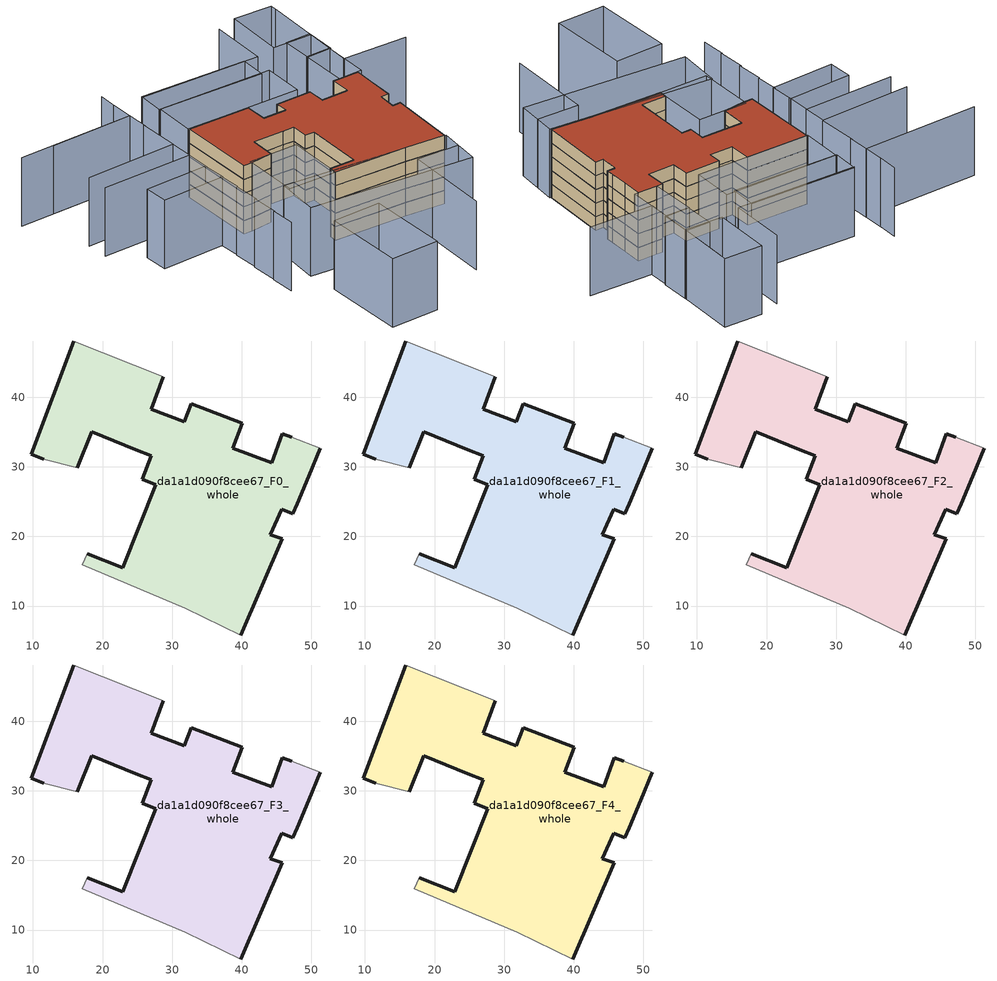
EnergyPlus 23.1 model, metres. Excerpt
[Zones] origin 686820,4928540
da1a1d090f8cee67_F0_whole
 floor ground (EU_floor_Construction): 39.87,5.84 45.83,19.69 44.08,20.27 45.72,23.9 47.34,23.23 47.96,24.73 49.59,28.64 51.26,32.66 47.16,34.24 45.85,34.74 44.28,30.56 38.72,32.66 40.09,36.28 32.73,39.05 31.75,36.45 26.98,38.31 28.71,42.94 15.85,48.08 9.77,31.79 11.57,31.12 16.35,29.84 18.43,35.04 24.8,32.49 27.03,31.6 25.68,28.2 27.64,27.43 22.93,15.49 17.81,17.51 17.09,15.91 31.9,9.68 z0
 wall outside (EU_wall_Construction): 11.57,31.12 9.77,31.79 15.85,48.08 / 28.71,42.94 26.98,38.31 31.75,36.45 32.73,39.05 40.09,36.28 38.72,32.66 44.28,30.56 45.85,34.74 47.16,34.24 / 51.26,32.66 49.59,28.64 47.96,24.73 47.34,23.23 45.72,23.9 44.08,20.27 45.83,19.69 39.87,5.84 / 17.81,17.51 22.93,15.49 27.64,27.43 25.68,28.2 27.03,31.6 24.8,32.49 18.43,35.04 16.35,29.84 z0:3
 wall adiabatic (EU_wall_Construction): 16.35,29.84 11.57,31.12 / 15.85,48.08 28.71,42.94 / 47.16,34.24 51.26,32.66 / 39.87,5.84 31.9,9.68 17.09,15.91 17.81,17.51 z0:3
da1a1d090f8cee67_F1_whole
 floor to da1a1d090f8cee67_F0_whole (EU_floor_Construction): 39.87,5.84 45.83,19.69 44.08,20.27 45.72,23.9 47.34,23.23 47.96,24.73 49.59,28.64 51.26,32.66 47.16,34.24 45.85,34.74 44.28,30.56 38.72,32.66 40.09,36.28 32.73,39.05 31.75,36.45 26.98,38.31 28.71,42.94 15.85,48.08 9.77,31.79 11.57,31.12 16.35,29.84 18.43,35.04 24.8,32.49 27.03,31.6 25.68,28.2 27.64,27.43 22.93,15.49 17.81,17.51 17.09,15.91 31.9,9.68 z3
 wall outside (EU_wall_Construction): 11.57,31.12 9.77,31.79 15.85,48.08 / 28.71,42.94 26.98,38.31 31.75,36.45 32.73,39.05 40.09,36.28 38.72,32.66 44.28,30.56 45.85,34.74 47.16,34.24 / 51.26,32.66 49.59,28.64 47.96,24.73 47.34,23.23 45.72,23.9 44.08,20.27 45.83,19.69 39.87,5.84 / 17.81,17.51 22.93,15.49 27.64,27.43 25.68,28.2 27.03,31.6 24.8,32.49 18.43,35.04 16.35,29.84 z3:6
 wall adiabatic (EU_wall_Construction): 16.35,29.84 11.57,31.12 / 15.85,48.08 28.71,42.94 / 47.16,34.24 51.26,32.66 / 39.87,5.84 31.9,9.68 17.09,15.91 17.81,17.51 z3:6
da1a1d090f8cee67_F2_whole
 floor to da1a1d090f8cee67_F1_whole (EU_floor_Construction): 39.87,5.84 45.83,19.69 44.08,20.27 45.72,23.9 47.34,23.23 47.96,24.73 49.59,28.64 51.26,32.66 47.16,34.24 45.85,34.74 44.28,30.56 38.72,32.66 40.09,36.28 32.73,39.05 31.75,36.45 26.98,38.31 28.71,42.94 15.85,48.08 9.77,31.79 11.57,31.12 16.35,29.84 18.43,35.04 24.8,32.49 27.03,31.6 25.68,28.2 27.64,27.43 22.93,15.49 17.81,17.51 17.09,15.91 31.9,9.68 z6
 wall outside (EU_wall_Construction): 11.57,31.12 9.77,31.79 15.85,48.08 / 28.71,42.94 26.98,38.31 31.75,36.45 32.73,39.05 40.09,36.28 38.72,32.66 44.28,30.56 45.85,34.74 47.16,34.24 / 51.26,32.66 49.59,28.64 47.96,24.73 47.34,23.23 45.72,23.9 44.08,20.27 45.83,19.69 39.87,5.84 / 17.81,17.51 22.93,15.49 27.64,27.43 25.68,28.2 27.03,31.6 24.8,32.49 18.43,35.04 16.35,29.84 z6:9
 wall adiabatic (EU_wall_Construction): 16.35,29.84 11.57,31.12 / 15.85,48.08 28.71,42.94 / 47.16,34.24 51.26,32.66 / 39.87,5.84 31.9,9.68 17.09,15.91 17.81,17.51 z6:9
da1a1d090f8cee67_F3_whole
 floor to da1a1d090f8cee67_F2_whole (EU_floor_Construction): 39.87,5.84 45.83,19.69 44.08,20.27 45.72,23.9 47.34,23.23 47.96,24.73 49.59,28.64 51.26,32.66 47.16,34.24 45.85,34.74 44.28,30.56 38.72,32.66 40.09,36.28 32.73,39.05 31.75,36.45 26.98,38.31 28.71,42.94 15.85,48.08 9.77,31.79 11.57,31.12 16.35,29.84 18.43,35.04 24.8,32.49 27.03,31.6 25.68,28.2 27.64,27.43 22.93,15.49 17.81,17.51 17.09,15.91 31.9,9.68 z9
 wall outside (EU_wall_Construction): 11.57,31.12 9.77,31.79 15.85,48.08 / 28.71,42.94 26.98,38.31 31.75,36.45 32.73,39.05 40.09,36.28 38.72,32.66 44.28,30.56 45.85,34.74 47.16,34.24 / 51.26,32.66 49.59,28.64 47.96,24.73 47.34,23.23 45.72,23.9 44.08,20.27 45.83,19.69 39.87,5.84 / 17.81,17.51 22.93,15.49 27.64,27.43 25.68,28.2 27.03,31.6 24.8,32.49 18.43,35.04 16.35,29.84 z9:12
 wall adiabatic (EU_wall_Construction): 16.35,29.84 11.57,31.12 / 15.85,48.08 28.71,42.94 / 47.16,34.24 51.26,32.66 / 39.87,5.84 31.9,9.68 17.09,15.91 17.81,17.51 z9:12
da1a1d090f8cee67_F4_whole
 floor to da1a1d090f8cee67_F3_whole (EU_floor_Construction): 39.87,5.84 45.83,19.69 44.08,20.27 45.72,23.9 47.34,23.23 47.96,24.73 49.59,28.64 51.26,32.66 47.16,34.24 45.85,34.74 44.28,30.56 38.72,32.66 40.09,36.28 32.73,39.05 31.75,36.45 26.98,38.31 28.71,42.94 15.85,48.08 9.77,31.79 11.57,31.12 16.35,29.84 18.43,35.04 24.8,32.49 27.03,31.6 25.68,28.2 27.64,27.43 22.93,15.49 17.81,17.51 17.09,15.91 31.9,9.68 z12
 wall outside (EU_wall_Construction): 11.57,31.12 9.77,31.79 15.85,48.08 / 28.71,42.94 26.98,38.31 31.75,36.45 32.73,39.05 40.09,36.28 38.72,32.66 44.28,30.56 45.85,34.74 47.16,34.24 / 51.26,32.66 49.59,28.64 47.96,24.73 47.34,23.23 45.72,23.9 44.08,20.27 45.83,19.69 39.87,5.84 / 17.81,17.51 22.93,15.49 27.64,27.43 25.68,28.2 27.03,31.6 24.8,32.49 18.43,35.04 16.35,29.84 z12:15
 wall adiabatic (EU_wall_Construction): 16.35,29.84 11.57,31.12 / 15.85,48.08 28.71,42.94 / 47.16,34.24 51.26,32.66 / 39.87,5.84 31.9,9.68 17.09,15.91 17.81,17.51 z12:15
 roof outside (EU_roof_Construction): 45.85,34.74 47.16,34.24 51.26,32.66 49.59,28.64 47.96,24.73 47.34,23.23 45.72,23.9 44.08,20.27 45.83,19.69 39.87,5.84 31.9,9.68 17.09,15.91 17.81,17.51 22.93,15.49 27.64,27.43 25.68,28.2 27.03,31.6 24.8,32.49 18.43,35.04 16.35,29.84 11.57,31.12 9.77,31.79 15.85,48.08 28.71,42.94 26.98,38.31 31.75,36.45 32.73,39.05 40.09,36.28 38.72,32.66 44.28,30.56 z15
shading: 22.21,-12.45 29.55,5.32 / 29.55,5.32 38.18,1.75 / -1.65,17.8 -3.29,12.8 / 0.43,23.42 -1.45,17.72 / 2.4,28.76 0.61,23.22 / 4.08,33.33 2.59,28.7 / -11.26,49.49 7.52,42.61 / 7.52,42.61 5.66,37.54 / 67.08,31.92 53.89,37.51 / 53.89,37.51 62.73,58.38 / -9.68,54.12 9.34,47.53 / 9.34,47.53 7.62,42.58 / 12.46,56.01 9.53,47.47 / -10.34,68.86 13.99,60.13 / 13.99,60.13 12.39,55.67 / 50.58,63.3 45.77,51.66 / 45.77,51.66 20.96,61.91 / 15.7,64.76 14.04,60.11 / 14.04,60.11 -3.12,66.24 / 17.17,68.49 15.5,64.2 / 11.6,2.63 5.52,-14.29 / 5.52,-14.29 -4.51,-10.69 / -4.51,-10.69 1.57,6.23 / 1.57,6.23 11.6,2.63 / 7.51,21.43 40.1,5.73 / 40.1,5.73 35.89,-3 / 35.89,-3 3.3,12.71 / 3.3,12.71 7.51,21.43 / 21.82,27.69 17.16,15.88 / 17.16,15.88 7.12,19.84 / 7.12,19.84 11.77,31.65 / 11.77,31.65 21.82,27.69 / -9.24,37.49 -7.54,42.47 / -7.54,42.47 5.79,37.93 / 5.79,37.93 4.09,32.95 / 4.09,32.95 -9.24,37.49 / 47.16,34.24 50.86,43.82 / 50.86,43.82 55.76,41.92 / 55.76,41.92 52.06,32.35 / 52.06,32.35 47.16,34.24 / 50.78,43.61 53.23,49.95 / 53.23,49.95 58.31,47.99 / 58.31,47.99 55.86,41.65 / 55.86,41.65 50.78,43.61 / 39.37,38.68 15.75,48.12 / 15.75,48.12 19.13,56.58 / 19.13,56.58 42.75,47.14 / 42.75,47.14 39.37,38.68 / 40.78,47.5 18.98,56.64 / 18.98,56.64 21.27,62.09 / 21.27,62.09 43.07,52.95 / 43.07,52.95 40.78,47.5 / 63.29,59.72 58.19,47.65 / 58.19,47.65 50.35,50.97 / 50.35,50.97 55.45,63.04 / 55.45,63.04 63.29,59.72 z0:15
[Building]
EU S2 Campaign: North Axis=0; Terrain=City; Solar Distribution=FullExterior
[Site:Location]
Bologna: Latitude=44.5; Longitude=11.25; Time Zone=1; Elevation=37
[SizingPeriod:WeatherFileDays]
AnnualSizingPeriod: Begin Month=1; Begin Day of Month=1; End Month=12; End Day of Month=31; Day of Week for Start Day=Monday; Use Weather File Daylight Saving Period=No; Use Weather File Rain and Snow Indicators=No
[MATERIAL]
EU_InternalMass_Material: Roughness=MediumRough; Thickness=0.1; Conductivity=1; Density=1800; Specific Heat=900; Thermal Absorptance=0.9; Solar Absorptance=0.7; Visible Absorptance=0.7
[MATERIAL:NOMASS] Roughness=MediumRough; Thermal Absorptance=0.9; Solar Absorptance=0.7; Visible Absorptance=0.7
Name | Thermal Resistance
EU_wall_NoMass | 0.905828
EU_roof_NoMass | 0.37593
EU_floor_NoMass | 0.67114
[CONSTRUCTION]
EU_wall_Construction: EU_wall_NoMass
EU_roof_Construction: EU_roof_NoMass
EU_floor_Construction: EU_floor_NoMass
EU_InternalMass_Construction: EU_InternalMass_Material
[ZONE] Type=1; Multiplier=1; Ceiling Height=autocalculate; Volume=2289.17; Floor Area=autocalculate; Part of Total Floor Area=Yes
da1a1d090f8cee67_F0_whole; da1a1d090f8cee67_F1_whole; da1a1d090f8cee67_F2_whole; da1a1d090f8cee67_F3_whole; da1a1d090f8cee67_F4_whole
[INTERNALMASS] Construction=EU_InternalMass_Construction; Surface Area=758.533
Name | Zone or ZoneList
da1a1d090f8cee67_F0_whole_EU_InternalMass | da1a1d090f8cee67_F0_whole
da1a1d090f8cee67_F1_whole_EU_InternalMass | da1a1d090f8cee67_F1_whole
da1a1d090f8cee67_F2_whole_EU_InternalMass | da1a1d090f8cee67_F2_whole
da1a1d090f8cee67_F3_whole_EU_InternalMass | da1a1d090f8cee67_F3_whole
da1a1d090f8cee67_F4_whole_EU_InternalMass | da1a1d090f8cee67_F4_whole
[OTHEREQUIPMENT] Fuel Type=Electricity; Design Level Calculation Method=Watts/Area; Power per Zone Floor Area=1; Fraction Latent=0; Fraction Radiant=0; Fraction Lost=0; Carbon Dioxide Generation Rate=0; EndUse Subcategory=EU_Step8_InternalGains
Name | Zone or ZoneList or Space or SpaceList | Schedule
EU_Step8_InternalGain_da1a1d090f8cee67_F0_whole_f000 | da1a1d090f8cee67_F0_whole | EU_Step8_GainSchedule_da1a1d090f8cee67_F0_whole_f000
EU_Step8_InternalGain_da1a1d090f8cee67_F1_whole_f000 | da1a1d090f8cee67_F1_whole | EU_Step8_GainSchedule_da1a1d090f8cee67_F1_whole_f000
EU_Step8_InternalGain_da1a1d090f8cee67_F2_whole_f000 | da1a1d090f8cee67_F2_whole | EU_Step8_GainSchedule_da1a1d090f8cee67_F2_whole_f000
EU_Step8_InternalGain_da1a1d090f8cee67_F3_whole_f000 | da1a1d090f8cee67_F3_whole | EU_Step8_GainSchedule_da1a1d090f8cee67_F3_whole_f000
EU_Step8_InternalGain_da1a1d090f8cee67_F4_whole_f000 | da1a1d090f8cee67_F4_whole | EU_Step8_GainSchedule_da1a1d090f8cee67_F4_whole_f000
[ZONEVENTILATION:DESIGNFLOWRATE] Schedule=EU_AlwaysOn; Design Flow Rate Calculation Method=AirChanges/Hour; Air Changes per Hour=0.73129; Ventilation Type=Natural; Fan Pressure Rise=0; Fan Total Efficiency=1; Constant Term Coefficient=1; Temperature Term Coefficient=0; Velocity Term Coefficient=0; Velocity Squared Term Coefficient=0; Minimum Indoor Temperature=-100; Maximum Indoor Temperature=100; Delta Temperature=-100; Minimum Outdoor Temperature=-100; Maximum Outdoor Temperature=100; Maximum Wind Speed=40
Name | Zone or ZoneList or Space or SpaceList
EU_ConstantAir_da1a1d090f8cee67_F0_whole | da1a1d090f8cee67_F0_whole
EU_ConstantAir_da1a1d090f8cee67_F1_whole | da1a1d090f8cee67_F1_whole
EU_ConstantAir_da1a1d090f8cee67_F2_whole | da1a1d090f8cee67_F2_whole
EU_ConstantAir_da1a1d090f8cee67_F3_whole | da1a1d090f8cee67_F3_whole
EU_ConstantAir_da1a1d090f8cee67_F4_whole | da1a1d090f8cee67_F4_whole
[HVACTEMPLATE:THERMOSTAT] Constant Heating Setpoint=20; Constant Cooling Setpoint=50
EU_HeatOnly_da1a1d090f8cee67_F0_whole; EU_HeatOnly_da1a1d090f8cee67_F1_whole; EU_HeatOnly_da1a1d090f8cee67_F2_whole; EU_HeatOnly_da1a1d090f8cee67_F3_whole; EU_HeatOnly_da1a1d090f8cee67_F4_whole
[HVACTEMPLATE:ZONE:IDEALLOADSAIRSYSTEM] System Availability Schedule=EU_AlwaysOn; Maximum Heating Supply Air Temperature=50; Minimum Cooling Supply Air Temperature=13; Maximum Heating Supply Air Humidity Ratio=0.0156; Minimum Cooling Supply Air Humidity Ratio=0.0077; Heating Limit=NoLimit; Cooling Limit=NoLimit; Heating Availability Schedule=EU_AlwaysOn; Cooling Availability Schedule=EU_CoolingOff; Dehumidification Control Type=ConstantSensibleHeatRatio; Cooling Sensible Heat Ratio=0.7; Dehumidification Setpoint=60; Humidification Control Type=None; Humidification Setpoint=30; Outdoor Air Method=None; Outdoor Air Flow Rate per Person=0.00944; Outdoor Air Flow Rate per Zone Floor Area=0; Outdoor Air Flow Rate per Zone=0; Demand Controlled Ventilation Type=None; Outdoor Air Economizer Type=NoEconomizer; Heat Recovery Type=None; Sensible Heat Recovery Effectiveness=0.7; Latent Heat Recovery Effectiveness=0.65
Name | Template Thermostat
da1a1d090f8cee67_F0_whole | EU_HeatOnly_da1a1d090f8cee67_F0_whole
da1a1d090f8cee67_F1_whole | EU_HeatOnly_da1a1d090f8cee67_F1_whole
da1a1d090f8cee67_F2_whole | EU_HeatOnly_da1a1d090f8cee67_F2_whole
da1a1d090f8cee67_F3_whole | EU_HeatOnly_da1a1d090f8cee67_F3_whole
da1a1d090f8cee67_F4_whole | EU_HeatOnly_da1a1d090f8cee67_F4_whole
[SIZING:ZONE] Zone Cooling Design Supply Air Temperature Input Method=SupplyAirTemperature; Zone Cooling Design Supply Air Temperature=13; Zone Heating Design Supply Air Temperature Input Method=SupplyAirTemperature; Zone Heating Design Supply Air Temperature=50; Zone Cooling Design Supply Air Humidity Ratio=0.008; Zone Heating Design Supply Air Humidity Ratio=0.008; Cooling Design Air Flow Method=DesignDay; Cooling Design Air Flow Rate=0; Cooling Minimum Air Flow per Zone Floor Area=0.000762; Cooling Minimum Air Flow=0; Cooling Minimum Air Flow Fraction=0.2; Heating Design Air Flow Method=DesignDay; Heating Design Air Flow Rate=0; Heating Maximum Air Flow per Zone Floor Area=0.002032; Heating Maximum Air Flow=0.141576; Heating Maximum Air Flow Fraction=0.3; Account for Dedicated Outdoor Air System=No; Dedicated Outdoor Air System Control Strategy=NeutralSupplyAir; Dedicated Outdoor Air Low Setpoint Temperature for Design=autosize; Dedicated Outdoor Air High Setpoint Temperature for Design=autosize; Zone Load Sizing Method=Sensible Load Only No Latent Load; Zone Latent Cooling Design Supply Air Humidity Ratio Input Method=HumidityRatioDifference; Zone Cooling Design Supply Air Humidity Ratio Difference=0.005; Zone Latent Heating Design Supply Air Humidity Ratio Input Method=HumidityRatioDifference; Zone Humidification Design Supply Air Humidity Ratio Difference=0.005
da1a1d090f8cee67_F0_whole; da1a1d090f8cee67_F1_whole; da1a1d090f8cee67_F2_whole; da1a1d090f8cee67_F3_whole; da1a1d090f8cee67_F4_whole
[SCHEDULE:CONSTANT]
Name | Hourly Value
EU_AlwaysOn | 1
EU_CoolingOff | 0
[SCHEDULE:FILE] Column Number=1; Rows to Skip at Top=0; Number of Hours of Data=8760; Column Separator=Comma; Interpolate to Timestep=No; Minutes per Item=60; Adjust Schedule for Daylight Savings=Yes
Name | File
EU_Step8_GainSchedule_da1a1d090f8cee67_F0_whole_f000 | ../../schedules/da1a1d090f8cee67/da1a1d090f8cee67_F0_whole_f000_gain.csv
EU_Step8_GainSchedule_da1a1d090f8cee67_F1_whole_f000 | ../../schedules/da1a1d090f8cee67/da1a1d090f8cee67_F1_whole_f000_gain.csv
EU_Step8_GainSchedule_da1a1d090f8cee67_F2_whole_f000 | ../../schedules/da1a1d090f8cee67/da1a1d090f8cee67_F2_whole_f000_gain.csv
EU_Step8_GainSchedule_da1a1d090f8cee67_F3_whole_f000 | ../../schedules/da1a1d090f8cee67/da1a1d090f8cee67_F3_whole_f000_gain.csv
EU_Step8_GainSchedule_da1a1d090f8cee67_F4_whole_f000 | ../../schedules/da1a1d090f8cee67/da1a1d090f8cee67_F4_whole_f000_gain.csv
